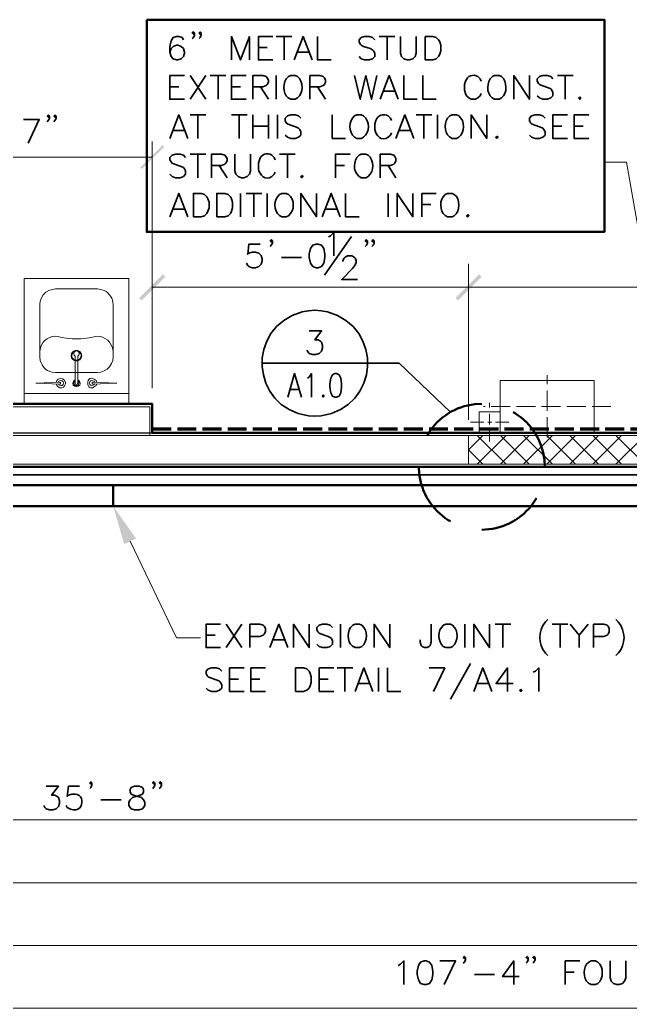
# Model space of a CAD drawing. Header units: inches. Extents: x 5 to 516, y -193 to 129.
# Drawn here: x 63.38 to 73.12, y 30.08 to 45.83 of the extents above; entities that cross this region are included whole.
import ezdxf

# ---------------------------------------------------------------- set-up
doc = ezdxf.new("R2010")
doc.units = ezdxf.units.IN
doc.header["$MEASUREMENT"] = 0
doc.linetypes.add('PDF_IMPORT', pattern=[1, 0.8, -0.2])
for name, color, linetype in [('Highlight', 210, 'Continuous'), ('PDF_Geometry', 7, 'Continuous'), ('PDF_Solid Fills', 7, 'Continuous')]:
    doc.layers.add(name, color=color, linetype=linetype)

msp = doc.modelspace()

# ---------------------------------------------------------------- hatches: boundary and pattern name
at = {"layer": 'PDF_Solid Fills', "transparency": 33554559}
msp.add_hatch(color=256, dxfattribs=at).paths.add_polyline_path([(70.7469666, 41.7376691), (70.7069666, 41.7776691), (70.3302999, 41.4010025), (70.3703015, 41.3610007), (70.3703152, 41.3610177)])

# ---------------------------------------------------------------- linework, layer by layer
at = {"layer": 'Highlight'}
msp.add_line((27.036968, 39.2510033), (128.554406, 39.2510033), dxfattribs=at)
at = {"layer": 'PDF_Geometry', "lineweight": 50}
msp.add_lwpolyline([(65.4069664, 45.8343374), (65.4069664, 42.4543372), (72.7036335, 42.4543372), (72.7036335, 45.8343374)], close=True, dxfattribs=at)
at = {"layer": 'PDF_Geometry', "lineweight": 35}
for points in [[(65.9902998, 45.514335), (65.9702998, 45.5510016), (65.9169665, 45.5676683), (65.8802998, 45.5676683), (65.8269665, 45.5510016), (65.7936331, 45.4976683), (65.7736331, 45.4076683), (65.7736331, 45.3176683), (65.7936331, 45.2476683), (65.8269665, 45.2110016), (65.8802998, 45.1943349), (65.9002998, 45.1943349), (65.9536332, 45.2110016), (65.9902998, 45.2476683), (66.0069665, 45.3010016), (66.0069665, 45.3176683), (65.9902998, 45.3743349), (65.9536332, 45.4076683), (65.9002998, 45.4276683), (65.8802998, 45.4276683), (65.8269665, 45.4076683), (65.7936331, 45.3743349), (65.7736331, 45.3176683)], [(66.1669695, 45.6243373), (66.1503028, 45.6043373), (66.1303028, 45.6243373), (66.1503028, 45.6410039), (66.1669695, 45.6243373), (66.1669695, 45.5876706), (66.1503028, 45.5510039), (66.1303028, 45.5343373)], [(66.2736318, 45.6243373), (66.2569652, 45.6043373), (66.2402985, 45.6243373), (66.2569652, 45.6410039), (66.2736318, 45.6243373), (66.2736318, 45.5876706), (66.2569652, 45.5510039), (66.2402985, 45.5343373)], [(66.7569693, 45.1943344), (66.7569693, 45.5676677), (66.9003026, 45.1943344), (67.043636, 45.5676677), (67.043636, 45.1943344)], [(67.4169688, 45.1943344), (67.1869688, 45.1943344), (67.1869688, 45.5676677), (67.4169688, 45.5676677)], [(67.4703008, 45.5676695), (67.7203008, 45.5676695)], [(67.5969691, 45.5676695), (67.5969691, 45.1943361)], [(67.7569693, 45.1943344), (67.9003027, 45.5676677), (68.043636, 45.1943344)], [(68.1303011, 45.5676695), (68.1303011, 45.1943361), (68.3469678, 45.1943361)], [(69.043638, 45.514335), (69.0069713, 45.5510016), (68.953638, 45.5676683), (68.8803047, 45.5676683), (68.8269713, 45.5510016), (68.793638, 45.514335), (68.793638, 45.4810016), (68.8103047, 45.4443349), (68.8269713, 45.4276683), (68.863638, 45.4076683), (68.9703047, 45.3743349), (69.0069713, 45.3543349), (69.023638, 45.3376683), (69.043638, 45.3010016), (69.043638, 45.2476683), (69.0069713, 45.2110016), (68.953638, 45.1943349), (68.8803047, 45.1943349), (68.8269713, 45.2110016), (68.793638, 45.2476683)], [(69.1136386, 45.5676695), (69.3636386, 45.5676695)], [(69.2403001, 45.5676695), (69.2403001, 45.1943361)], [(69.4536315, 45.5676695), (69.4536315, 45.3010028), (69.4702982, 45.2476695), (69.5069649, 45.2110028), (69.5602982, 45.1943361), (69.5969649, 45.1943361), (69.6502982, 45.2110028), (69.6869649, 45.2476695), (69.7036316, 45.3010028), (69.7036316, 45.5676695)], [(67.1869688, 45.3910032), (67.3269688, 45.3910032)], [(67.8103005, 45.3176695), (67.9903005, 45.3176695)], [(66.0069651, 44.5676694), (65.7736318, 44.5676694), (65.7736318, 44.9443361), (66.0069651, 44.9443361)], [(66.0969689, 44.9443344), (66.346969, 44.5676677)], [(66.346969, 44.9443344), (66.0969689, 44.5676677)], [(66.4169695, 44.9443344), (66.6669695, 44.9443344)], [(66.5436378, 44.9443344), (66.5436378, 44.5676677)], [(66.9903026, 44.5676694), (66.7569693, 44.5676694), (66.7569693, 44.9443361), (66.9903026, 44.9443361)], [(67.096969, 44.5676694), (67.096969, 44.9443361), (67.256969, 44.9443361), (67.3103024, 44.9276695), (67.326969, 44.9076695), (67.346969, 44.8743361), (67.346969, 44.8376695), (67.326969, 44.8010028), (67.3103024, 44.7843361), (67.256969, 44.7643361), (67.096969, 44.7643361)], [(67.4703008, 44.9443344), (67.4703008, 44.5676677)], [(67.8102981, 44.9276677), (67.7736314, 44.9443344), (67.7036314, 44.9443344), (67.6669647, 44.9276677), (67.6302981, 44.891001)], [(68.0069694, 44.5676694), (68.0069694, 44.9443361), (68.1669694, 44.9443361), (68.2203027, 44.9276695), (68.2403027, 44.9076695), (68.2569694, 44.8743361), (68.2569694, 44.8376695), (68.2403027, 44.8010028), (68.2203027, 44.7843361), (68.1669694, 44.7643361), (68.0069694, 44.7643361)], [(68.7203009, 44.9443344), (68.8103009, 44.5676677), (68.9003009, 44.9443344), (68.9903009, 44.5676677), (69.0769676, 44.9443344)], [(69.1303012, 44.5676694), (69.2736345, 44.9443361), (69.4169679, 44.5676694)], [(69.5069695, 44.9443344), (69.5069695, 44.5676677), (69.7203028, 44.5676677)], [(69.8103007, 44.9443344), (69.8103007, 44.5676677), (70.023634, 44.5676677)], [(70.7403002, 44.8543346), (70.7203002, 44.8910013), (70.6869669, 44.927668)], [(71.0602983, 44.9276677), (71.0236317, 44.9443344), (70.9536317, 44.9443344), (70.916965, 44.9276677), (70.8802983, 44.891001)], [(71.2569696, 44.5676694), (71.2569696, 44.9443361), (71.5069696, 44.5676694), (71.5069696, 44.9443361)], [(71.8803014, 44.8910032), (71.846968, 44.9276699), (71.7936347, 44.9443365), (71.7203014, 44.9443365), (71.666968, 44.9276699), (71.6303014, 44.8910032), (71.6303014, 44.8543365), (71.6503014, 44.8176699), (71.666968, 44.8010032), (71.7036347, 44.7843365), (71.8103014, 44.7476699), (71.846968, 44.7310032), (71.8636347, 44.7110032), (71.8803014, 44.6776698), (71.8803014, 44.6243365), (71.846968, 44.5876698), (71.7936347, 44.5676698), (71.7203014, 44.5676698), (71.666968, 44.5876698), (71.6303014, 44.6243365)], [(71.9536317, 44.9443344), (72.2036318, 44.9443344)], [(72.0769702, 44.9443344), (72.0769702, 44.5676677)], [(65.7736318, 44.7643349), (65.9169651, 44.7643349)], [(66.7569693, 44.7643349), (66.9003026, 44.7643349)], [(67.2203007, 44.7643349), (67.3469674, 44.5676682)], [(68.1303011, 44.7643349), (68.2569678, 44.5676682)], [(70.4903002, 44.8543346), (70.4703002, 44.8010013), (70.4703002, 44.7110013), (70.4903002, 44.6576679), (70.5069669, 44.6243346), (70.5436335, 44.5876679), (70.5769669, 44.5676679), (70.6503002, 44.5676679), (70.6869669, 44.5876679), (70.7203002, 44.6243346), (70.7403002, 44.6576679)], [(67.7036314, 44.5676677), (67.7736314, 44.5676677), (67.8102981, 44.5876677)], [(69.1869689, 44.6943343), (69.3636356, 44.6943343)], [(70.9536317, 44.5676677), (71.0236317, 44.5676677), (71.0602983, 44.5876677)], [(63.8536352, 44.2976702), (63.8369685, 44.2810036), (63.8203018, 44.2976702), (63.8369685, 44.3143369), (63.8536352, 44.2976702), (63.8536352, 44.2610036), (63.8369685, 44.2276702), (63.8203018, 44.2076702)], [(63.9603043, 44.2976702), (63.9436376, 44.2810036), (63.9269709, 44.2976702), (63.9436376, 44.3143369), (63.9603043, 44.2976702), (63.9603043, 44.2610036), (63.9436376, 44.2276702), (63.9269709, 44.2076702)], [(65.7736318, 43.9443343), (65.9169651, 44.3176676), (66.0602985, 43.9443343)], [(66.0969689, 44.3176694), (66.346969, 44.3176694)], [(66.2203007, 44.3176694), (66.2203007, 43.944336)], [(66.7569693, 44.3176694), (67.0069693, 44.3176694)], [(66.880301, 44.3176694), (66.880301, 43.944336)], [(67.096969, 44.3176694), (67.096969, 43.944336)], [(67.346969, 44.3176694), (67.346969, 43.944336)], [(67.4902999, 44.3176694), (67.4902999, 43.944336)], [(67.8636385, 44.2643349), (67.8269718, 44.3010015), (67.7736385, 44.3176682), (67.7036385, 44.3176682), (67.6503051, 44.3010015), (67.6136384, 44.2643349), (67.6136384, 44.2310015), (67.6303051, 44.1943348), (67.6503051, 44.1776682), (67.6869718, 44.1576682), (67.7936385, 44.1243348), (67.8269718, 44.1043348), (67.8469718, 44.0876682), (67.8636385, 44.0510015), (67.8636385, 43.9976682), (67.8269718, 43.9610015), (67.7736385, 43.9443348), (67.7036385, 43.9443348), (67.6503051, 43.9610015), (67.6136384, 43.9976682)], [(68.3636385, 44.3176694), (68.3636385, 43.944336), (68.5769719, 43.944336)], [(68.8636361, 44.3010027), (68.8269694, 44.3176694), (68.7569694, 44.3176694), (68.7203028, 44.3010027), (68.6869694, 44.2643361)], [(69.3103006, 44.2310029), (69.293634, 44.2643362), (69.2569673, 44.3010029)], [(69.3803012, 43.9443343), (69.5236345, 44.3176676), (69.6669679, 43.9443343)], [(69.7036316, 44.3176694), (69.9536316, 44.3176694)], [(69.8269701, 44.3176694), (69.8269701, 43.944336)], [(70.0436381, 44.3176694), (70.0436381, 43.944336)], [(70.3802988, 44.3010027), (70.3469655, 44.3176694), (70.2736321, 44.3176694), (70.2402988, 44.3010027), (70.2036321, 44.2643361)], [(70.5769701, 43.9443343), (70.5769701, 44.3176676), (70.8269701, 43.9443343), (70.8269701, 44.3176676)], [(71.7569697, 44.2643349), (71.720303, 44.3010015), (71.6669697, 44.3176682), (71.5969697, 44.3176682), (71.5436363, 44.3010015), (71.5069696, 44.2643349), (71.5069696, 44.2310015), (71.5236363, 44.1943348), (71.5436363, 44.1776682), (71.5769697, 44.1576682), (71.6869697, 44.1243348), (71.720303, 44.1043348), (71.740303, 44.0876682), (71.7569697, 44.0510015), (71.7569697, 43.9976682), (71.720303, 43.9610015), (71.6669697, 43.9443348), (71.5969697, 43.9443348), (71.5436363, 43.9610015), (71.5069696, 43.9976682)], [(72.1136347, 43.9443343), (71.8803014, 43.9443343), (71.8803014, 44.3176676), (72.1136347, 44.3176676)], [(72.4536345, 43.9443343), (72.2203011, 43.9443343), (72.2203011, 44.3176676), (72.4536345, 44.3176676)], [(63.516972, 43.8676707), (63.6936387, 44.2443374), (63.4436387, 44.2443374)], [(67.096969, 44.1410031), (67.346969, 44.1410031)], [(69.0603006, 44.2310029), (69.0436339, 44.1776695), (69.0436339, 44.0876695)], [(71.8803014, 44.1410031), (72.0236347, 44.1410031)], [(72.2203011, 44.1410031), (72.3636345, 44.1410031)], [(65.8269697, 44.0676694), (66.0069697, 44.0676694)], [(68.7569694, 43.944336), (68.8269694, 43.944336), (68.8636361, 43.9610027)], [(69.2569673, 43.9610029), (69.293634, 43.9976695), (69.3103006, 44.0343362)], [(69.4369689, 44.0676694), (69.6136356, 44.0676694)], [(70.2736321, 43.944336), (70.3469655, 43.944336), (70.3802988, 43.9610027)], [(66.0236318, 43.6410031), (65.9902985, 43.6776698), (65.9369651, 43.6943364), (65.8636318, 43.6943364), (65.8102985, 43.6776698), (65.7736318, 43.6410031), (65.7736318, 43.6043364), (65.7936318, 43.5676698), (65.8102985, 43.5510031), (65.8469651, 43.5343364), (65.9536318, 43.4976698), (65.9902985, 43.4810031), (66.0069651, 43.4610031), (66.0236318, 43.4276697), (66.0236318, 43.3743364), (65.9902985, 43.3376697), (65.9369651, 43.3176697), (65.8636318, 43.3176697), (65.8102985, 43.3376697), (65.7736318, 43.3743364)], [(66.0969689, 43.6943343), (66.346969, 43.6943343)], [(66.2203007, 43.6943343), (66.2203007, 43.3176676)], [(66.4369687, 43.3176693), (66.4369687, 43.694336), (66.5969687, 43.694336), (66.650302, 43.6776694), (66.6669687, 43.6576694), (66.6869687, 43.624336), (66.6869687, 43.5876694), (66.6669687, 43.5510027), (66.650302, 43.534336), (66.5969687, 43.514336), (66.4369687, 43.514336)], [(66.8103004, 43.6943343), (66.8103004, 43.4276676), (66.8269671, 43.3743342), (66.8636338, 43.3376676), (66.9169671, 43.3176676), (66.9536338, 43.3176676), (67.0069671, 43.3376676), (67.0436338, 43.3743342), (67.0603005, 43.4276676), (67.0603005, 43.6943343)], [(67.5236319, 43.6943343), (67.7736319, 43.6943343)], [(67.6503002, 43.6943343), (67.6503002, 43.3176676)], [(68.4169697, 43.3176693), (68.4169697, 43.694336), (68.650303, 43.694336)], [(68.93697, 43.6776676), (68.9003033, 43.6943343), (68.82697, 43.6943343), (68.7936366, 43.6776676), (68.75697, 43.6410009)], [(69.1303012, 43.3176693), (69.1303012, 43.694336), (69.2936345, 43.694336), (69.3469678, 43.6776694), (69.3636345, 43.6576694), (69.3803012, 43.624336), (69.3803012, 43.5876694), (69.3636345, 43.5510027), (69.3469678, 43.534336), (69.2936345, 43.514336), (69.1303012, 43.514336)], [(66.5603004, 43.5143348), (66.6869671, 43.3176681)], [(68.4169697, 43.5143348), (68.560303, 43.5143348)], [(69.2569695, 43.5143348), (69.3803028, 43.3176681)], [(67.400298, 43.3376678), (67.4369647, 43.3743345), (67.4536314, 43.4076678)], [(68.82697, 43.3176676), (68.9003033, 43.3176676), (68.93697, 43.3376676)], [(65.7736318, 42.6943342), (65.9169651, 43.0676675), (66.0602985, 42.6943342)], [(66.9003002, 43.0676693), (66.9003002, 42.6943359)], [(66.9902999, 43.0676693), (67.2402999, 43.0676693)], [(67.1136384, 43.0676693), (67.1136384, 42.6943359)], [(67.3269699, 43.0676693), (67.3269699, 42.6943359)], [(67.6669672, 43.0510026), (67.6303005, 43.0676693), (67.5603005, 43.0676693), (67.5236338, 43.0510026), (67.4903005, 43.014336)], [(67.8636385, 42.6943342), (67.8636385, 43.0676675), (68.1136385, 42.6943342), (68.1136385, 43.0676675)], [(68.2036314, 42.6943342), (68.3469648, 43.0676675), (68.4902981, 42.6943342)], [(68.57697, 43.0676693), (68.57697, 42.6943359), (68.7936366, 42.6943359)], [(69.2569695, 43.0676693), (69.2569695, 42.6943359)], [(69.4003004, 42.6943342), (69.4003004, 43.0676675), (69.6503004, 42.6943342), (69.6503004, 43.0676675)], [(69.7936381, 42.6943342), (69.7936381, 43.0676675), (70.0236381, 43.0676675)], [(70.3102983, 43.0510026), (70.2736316, 43.0676693), (70.2036316, 43.0676693), (70.1669649, 43.0510026), (70.1302983, 43.014336)], [(69.7936381, 42.891003), (69.9369714, 42.891003)], [(65.8269697, 42.8176693), (66.0069697, 42.8176693)], [(67.5603005, 42.6943359), (67.6303005, 42.6943359), (67.6669672, 42.7110026)], [(68.2569694, 42.8176693), (68.4369694, 42.8176693)], [(70.2036316, 42.6943359), (70.2736316, 42.6943359), (70.3102983, 42.7110026)], [(68.2403, 41.7643347), (68.6703, 42.377668)], [(68.3036342, 42.374337), (68.3369675, 42.3910037), (68.3903008, 42.444337), (68.3903008, 42.0710037)], [(67.2136343, 42.2576683), (67.0336343, 42.2576683), (67.0169677, 42.0976683), (67.0336343, 42.114335), (67.0869677, 42.1310016), (67.140301, 42.1310016), (67.1936343, 42.114335), (67.230301, 42.0776683), (67.2469677, 42.0243349), (67.2469677, 41.9910016), (67.230301, 41.9376683), (67.1936343, 41.9010016), (67.140301, 41.8810016), (67.0869677, 41.8810016), (67.0336343, 41.9010016), (67.0169677, 41.9176683), (66.9969677, 41.9543349)], [(67.4103032, 42.3110029), (67.3903032, 42.2943362), (67.3736365, 42.3110029), (67.3903032, 42.3276695), (67.4103032, 42.3110029), (67.4103032, 42.2743362), (67.3903032, 42.2410029), (67.3736365, 42.2210029)], [(68.9269659, 42.3110029), (68.9102992, 42.2943362), (68.8902992, 42.3110029), (68.9102992, 42.3276695), (68.9269659, 42.3110029), (68.9269659, 42.2743362), (68.9102992, 42.2410029), (68.8902992, 42.2210029)], [(69.033635, 42.3110029), (69.0169684, 42.2943362), (68.9969684, 42.3110029), (69.0169684, 42.3276695), (69.033635, 42.3110029), (69.033635, 42.2743362), (69.0169684, 42.2410029), (68.9969684, 42.2210029)], [(68.533635, 41.9810027), (68.533635, 41.9976694), (68.553635, 42.034336), (68.5703017, 42.0510027), (68.6069683, 42.0710027), (68.6769683, 42.0710027), (68.713635, 42.0510027), (68.7303017, 42.034336), (68.7469683, 41.9976694), (68.7469683, 41.964336), (68.7303017, 41.9276694), (68.693635, 41.874336), (68.5169683, 41.694336), (68.7669683, 41.694336)], [(67.5536341, 42.0443368), (67.8736341, 42.0443368)], [(67.8836328, 41.1776704), (67.9836328, 41.1976704), (68.0869661, 41.2043371), (68.1869661, 41.1976704), (68.2869661, 41.1776704)], [(67.9969664, 40.8743369), (68.1936331, 40.8743369), (68.0869664, 40.7310035), (68.1402997, 40.7310035), (68.1769664, 40.7143369), (68.1936331, 40.6976702), (68.2102997, 40.6443369), (68.2102997, 40.6076702), (68.1936331, 40.5543369), (68.1569664, 40.5176702), (68.1036331, 40.5010035), (68.0502997, 40.5010035), (67.9969664, 40.5176702), (67.9802997, 40.5376702), (67.9602997, 40.5710035)], [(67.2436365, 40.3610007), (68.9303034, 40.3610007)], [(68.9303025, 40.3610007), (69.4303025, 40.3610007), (70.2469693, 39.5810006)], [(67.6569666, 39.8210023), (67.7636333, 40.1943356), (67.8736333, 39.8210023)], [(67.966971, 40.1243368), (67.9936377, 40.1410035), (68.0336377, 40.1943368), (68.0336377, 39.8210035)], [(67.6969718, 39.944334), (67.8303051, 39.944334)], [(68.1869661, 39.5210036), (68.0869661, 39.5143369), (67.9836328, 39.5210036)], [(45.536963, 38.5843349), (83.8702994, 38.5843349)], [(71.8003046, 36.2743372), (71.763638, 36.2376705)], [(66.5836354, 35.8276683), (66.3536354, 35.8276683), (66.3536354, 36.2010017), (66.5836354, 36.2010017)], [(66.6736359, 36.2010035), (66.9236359, 35.8276701)], [(66.9236359, 36.2010035), (66.6736359, 35.8276701)], [(67.0503043, 35.8276683), (67.0503043, 36.2010017), (67.2103043, 36.2010017), (67.2636376, 36.184335), (67.2803043, 36.1676684), (67.3003043, 36.1310017), (67.3003043, 36.0776683), (67.2803043, 36.0410017), (67.2636376, 36.024335), (67.2103043, 36.004335), (67.0503043, 36.004335)], [(67.370298, 35.8276683), (67.5136314, 36.2010017), (67.6569647, 35.8276683)], [(67.7469664, 35.8276683), (67.7469664, 36.2010017), (67.9969664, 35.8276683), (67.9969664, 36.2010017)], [(68.3702981, 36.1476689), (68.3336314, 36.1843356), (68.2802981, 36.2010022), (68.2102981, 36.2010022), (68.1569648, 36.1843356), (68.1202981, 36.1476689), (68.1202981, 36.1143356), (68.1369648, 36.0776689), (68.1569648, 36.0610022), (68.1936314, 36.0410022), (68.3002981, 36.0043356), (68.3336314, 35.9876689), (68.3536314, 35.9710022), (68.3702981, 35.9343355), (68.3702981, 35.8810022), (68.3336314, 35.8443355), (68.2802981, 35.8276689), (68.2102981, 35.8276689), (68.1569648, 35.8443355), (68.1202981, 35.8810022)], [(68.4969664, 36.2010035), (68.4969664, 35.8276701)], [(68.8336339, 36.1843368), (68.8003006, 36.2010035), (68.7269673, 36.2010035), (68.6936339, 36.1843368), (68.6569672, 36.1476701)], [(69.0303052, 35.8276683), (69.0303052, 36.2010017), (69.2803052, 35.8276683), (69.2803052, 36.2010017)], [(69.9436354, 36.2010035), (69.9436354, 35.9176701), (69.9236354, 35.8643368), (69.9069687, 35.8443368), (69.870302, 35.8276701), (69.8336354, 35.8276701), (69.800302, 35.8443368), (69.780302, 35.8643368), (69.7636354, 35.9176701), (69.7636354, 35.9510034)], [(70.2803029, 36.1843368), (70.2469695, 36.2010035), (70.1736362, 36.2010035), (70.1369695, 36.1843368), (70.1036362, 36.1476701)], [(70.4769674, 36.2010035), (70.4769674, 35.8276701)], [(70.6202983, 35.8276683), (70.6202983, 36.2010017), (70.8702983, 35.8276683), (70.8702983, 36.2010017)], [(70.9603048, 36.2010035), (71.2103049, 36.2010035)], [(71.0836366, 36.2010035), (71.0836366, 35.8276701)], [(71.8702984, 36.2010035), (72.1202984, 36.2010035)], [(71.9969667, 36.2010035), (71.9969667, 35.8276701)], [(72.156967, 36.2010035), (72.3003003, 36.0243368), (72.3003003, 35.8276701)], [(72.4436356, 36.2010035), (72.3003022, 36.0243368)], [(72.5303055, 35.8276683), (72.5303055, 36.2010017), (72.6936389, 36.2010017), (72.7469722, 36.184335), (72.7636389, 36.1676684), (72.7803055, 36.1310017), (72.7803055, 36.0776683), (72.7636389, 36.0410017), (72.7469722, 36.024335), (72.6936389, 36.004335), (72.5303055, 36.004335)], [(66.3536354, 36.0243372), (66.4969687, 36.0243372)], [(67.423636, 35.9510034), (67.603636, 35.9510034)], [(68.7269673, 35.8276701), (68.8003006, 35.8276701), (68.8336339, 35.8443368)], [(70.1736362, 35.8276701), (70.2469695, 35.8276701), (70.2803029, 35.8443368)], [(71.763638, 35.7376705), (71.8003046, 35.7010038)], [(66.6036354, 35.4510034), (66.5669687, 35.4876701), (66.5136354, 35.5043367), (66.4436354, 35.5043367), (66.3869687, 35.4876701), (66.3536354, 35.4510034), (66.3536354, 35.4176701), (66.370302, 35.3810034), (66.3869687, 35.3643367), (66.4236354, 35.3443367), (66.530302, 35.3110034), (66.5669687, 35.2910034), (66.5836354, 35.2743367), (66.6036354, 35.23767), (66.6036354, 35.1843367), (66.5669687, 35.14767), (66.5136354, 35.1310034), (66.4436354, 35.1310034), (66.3869687, 35.14767), (66.3536354, 35.1843367)], [(66.9603004, 35.1310028), (66.7269671, 35.1310028), (66.7269671, 35.5043362), (66.9603004, 35.5043362)], [(67.3003002, 35.1310028), (67.0669669, 35.1310028), (67.0669669, 35.5043362), (67.3003002, 35.5043362)], [(68.3869667, 35.1310028), (68.1569667, 35.1310028), (68.1569667, 35.5043362), (68.3869667, 35.5043362)], [(68.4436353, 35.5043346), (68.6936353, 35.5043346)], [(68.566967, 35.5043346), (68.566967, 35.1310012)], [(68.7269673, 35.1310028), (68.8703006, 35.5043362), (69.0136339, 35.1310028)], [(69.1036356, 35.5043346), (69.1036356, 35.1310012)], [(69.2469665, 35.5043346), (69.2469665, 35.1310012), (69.4602998, 35.1310012)], [(69.9769674, 35.1310028), (70.1569674, 35.5043362), (69.9069673, 35.5043362)], [(70.5669671, 35.5776683), (70.2469671, 35.0043349)], [(70.6202983, 35.1310028), (70.7636316, 35.5043362), (70.906965, 35.1310028)], [(71.1569669, 35.1310012), (71.1569669, 35.5043346), (70.9769669, 35.2543345), (71.2469669, 35.2543345)], [(71.5669672, 35.4343374), (71.6036339, 35.4510041), (71.6569672, 35.5043374), (71.6569672, 35.131004)], [(66.7269671, 35.3276683), (66.8703004, 35.3276683)], [(67.0669669, 35.3276683), (67.2103002, 35.3276683)], [(68.1569667, 35.3276683), (68.3003, 35.3276683)], [(68.7803052, 35.2543345), (68.9603052, 35.2543345)], [(70.6736362, 35.2543345), (70.8536363, 35.2543345)], [(63.8036338, 33.6176699), (64.0003005, 33.6176699), (63.8903005, 33.4743366), (63.9436338, 33.4743366), (63.9803005, 33.4576699), (64.0003005, 33.4410032), (64.0169671, 33.3843366), (64.0169671, 33.3510032), (64.0003005, 33.2976699), (63.9636338, 33.2610032), (63.9103005, 33.2443366), (63.8569671, 33.2443366), (63.8036338, 33.2610032), (63.7836338, 33.2776699), (63.7669671, 33.3143366)], [(64.3369658, 33.6176699), (64.1602991, 33.6176699), (64.1402991, 33.4576699), (64.1602991, 33.4743366)], [(64.5336347, 33.6710011), (64.516968, 33.6543344), (64.5003013, 33.6710011), (64.516968, 33.6910011), (64.5336347, 33.6710011), (64.5336347, 33.6343344), (64.516968, 33.6010011), (64.5003013, 33.5810011)], [(65.5336348, 33.6710011), (65.5169681, 33.6543344), (65.5003014, 33.6710011), (65.5169681, 33.6910011), (65.5336348, 33.6710011), (65.5336348, 33.6343344), (65.5169681, 33.6010011), (65.5003014, 33.5810011)], [(65.6403039, 33.6710011), (65.6236372, 33.6543344), (65.6069705, 33.6710011), (65.6236372, 33.6910011), (65.6403039, 33.6710011), (65.6403039, 33.6343344), (65.6236372, 33.6010011), (65.6069705, 33.5810011)], [(64.6769656, 33.4043351), (65.0002989, 33.4043351)], [(64.1402991, 33.2776699), (64.1236325, 33.3143366)], [(70.4903002, 30.8876689), (70.4703002, 30.8710022), (70.4536335, 30.8876689), (70.4703002, 30.9076689), (70.4903002, 30.8876689), (70.4903002, 30.8543355), (70.4703002, 30.8176689), (70.4536335, 30.7976689)], [(71.4903003, 30.8876689), (71.4703003, 30.8710022), (71.4536336, 30.8876689), (71.4703003, 30.9076689), (71.4903003, 30.8876689), (71.4903003, 30.8543355), (71.4703003, 30.8176689), (71.4536336, 30.7976689)], [(71.5969694, 30.8876689), (71.5803027, 30.8710022), (71.5603027, 30.8876689), (71.5803027, 30.9076689), (71.5969694, 30.8876689), (71.5969694, 30.8543355), (71.5803027, 30.8176689), (71.5603027, 30.7976689)], [(69.4169698, 30.7643355), (69.4536364, 30.7810021), (69.5069698, 30.8343355), (69.5069698, 30.4610021)], [(70.1503004, 30.4610026), (70.3303004, 30.834336), (70.0803004, 30.834336)], [(71.2569696, 30.461001), (71.2569696, 30.8343343), (71.0803029, 30.5843343), (71.3469696, 30.5843343)], [(72.0803, 30.4610026), (72.0803, 30.834336), (72.3103001, 30.834336)], [(72.596967, 30.8176677), (72.5603004, 30.8343343), (72.4903003, 30.8343343), (72.4536337, 30.8176677), (72.416967, 30.781001)], [(72.7936383, 30.8343343), (72.7936383, 30.5676676), (72.810305, 30.5143343), (72.8469717, 30.4776676), (72.900305, 30.461001), (72.9369717, 30.461001), (72.990305, 30.4776676), (73.0236383, 30.5143343), (73.0436383, 30.5676676), (73.0436383, 30.8343343)], [(70.6336379, 30.6210029), (70.9536379, 30.6210029)], [(72.0803, 30.657668), (72.2203001, 30.657668)], [(72.4903003, 30.461001), (72.5603004, 30.461001), (72.596967, 30.4776676)]]:
    msp.add_lwpolyline(points, dxfattribs=at)
for points in [[(69.8469692, 45.1943344), (69.8469692, 45.5676677), (69.9703026, 45.5676677), (70.0236359, 45.5510011), (70.0603026, 45.5143344), (70.0769693, 45.4810011), (70.0969693, 45.4276677), (70.0969693, 45.3376677), (70.0769693, 45.2843344), (70.0603026, 45.2476677), (70.0236359, 45.2110011), (69.9703026, 45.1943344)], [(72.3103009, 44.6043346), (72.2936342, 44.5876679), (72.3103009, 44.5676679), (72.3269675, 44.5876679)], [(70.9903002, 43.9810029), (70.9703002, 43.9610029), (70.9903002, 43.9443362), (71.0069669, 43.9610029)], [(67.8803011, 43.3543345), (67.8636344, 43.3376678), (67.8803011, 43.3176678), (67.9003011, 43.3376678)], [(66.1503001, 42.6943342), (66.1503001, 43.0676675), (66.2736335, 43.0676675), (66.3269668, 43.0510009), (66.3636335, 43.0143342), (66.3803001, 42.9810009), (66.4003001, 42.9276675), (66.4003001, 42.8376675), (66.3803001, 42.7843342), (66.3636335, 42.7476675), (66.3269668, 42.7110009), (66.2736335, 42.6943342)], [(66.5236318, 42.6943342), (66.5236318, 43.0676675), (66.6502985, 43.0676675), (66.7036319, 43.0510009), (66.7402985, 43.0143342), (66.7569652, 42.9810009), (66.7736319, 42.9276675), (66.7736319, 42.8376675), (66.7569652, 42.7843342), (66.7402985, 42.7476675), (66.7036319, 42.7110009), (66.6502985, 42.6943342)], [(70.5236322, 42.7310028), (70.5069655, 42.7110028), (70.5236322, 42.6943361), (70.5436322, 42.7110028)], [(68.1069653, 42.2576683), (68.053632, 42.2410016), (68.0169653, 42.1876683), (67.9969653, 42.0976683), (67.9969653, 42.0443349), (68.0169653, 41.9543349), (68.053632, 41.9010016), (68.1069653, 41.8810016), (68.1402986, 41.8810016), (68.193632, 41.9010016), (68.2302986, 41.9543349), (68.2469653, 42.0443349), (68.2469653, 42.0976683), (68.2302986, 42.1876683), (68.193632, 42.2410016), (68.1402986, 42.2576683)], [(68.4069667, 40.194334), (68.3669667, 40.1776673), (68.3403, 40.124334), (68.3269667, 40.034334), (68.3269667, 39.9810006), (68.3403, 39.8910006), (68.3669667, 39.8376673), (68.4069667, 39.8210006), (68.4336334, 39.8210006), (68.4736334, 39.8376673), (68.5003, 39.8910006), (68.5136334, 39.9810006), (68.5136334, 40.034334), (68.5003, 40.124334), (68.4736334, 40.1776673), (68.4336334, 40.194334)], [(68.2203008, 39.8576708), (68.2069675, 39.8376708), (68.2203008, 39.8210041), (68.2336342, 39.8376708)], [(67.7803051, 35.1310028), (67.7803051, 35.5043362), (67.9069718, 35.5043362), (67.9603051, 35.4876695), (67.9969718, 35.4510029), (68.0136385, 35.4176695), (68.0303051, 35.3643362), (68.0303051, 35.2743362), (68.0136385, 35.2210028), (67.9969718, 35.1843362), (67.9603051, 35.1476695), (67.9069718, 35.1310028)], [(71.3702984, 35.167668), (71.3536317, 35.147668), (71.3702984, 35.1310013), (71.386965, 35.147668)], [(65.2136342, 33.6176699), (65.1603008, 33.6010032), (65.1403008, 33.5643366), (65.1403008, 33.5276699), (65.1603008, 33.4943366), (65.1936342, 33.4743366), (65.2669675, 33.4576699), (65.3203009, 33.4410032), (65.3569675, 33.4043366), (65.3736342, 33.3676699), (65.3736342, 33.3143366), (65.3569675, 33.2776699), (65.3369675, 33.2610032), (65.2836342, 33.2443366), (65.2136342, 33.2443366), (65.1603008, 33.2610032), (65.1403008, 33.2776699), (65.1236342, 33.3143366), (65.1236342, 33.3676699), (65.1403008, 33.4043366), (65.1769675, 33.4410032), (65.2303009, 33.4576699), (65.3036342, 33.4743366), (65.3369675, 33.4943366), (65.3569675, 33.5276699), (65.3569675, 33.5643366), (65.3369675, 33.6010032), (65.2836342, 33.6176699)], [(69.8302999, 30.8343343), (69.7736332, 30.8176677), (69.7402999, 30.7643343), (69.7202999, 30.6743343), (69.7202999, 30.621001), (69.7402999, 30.531001), (69.7736332, 30.4776676), (69.8302999, 30.461001), (69.8636332, 30.461001), (69.9169665, 30.4776676), (69.9536332, 30.531001), (69.9702999, 30.621001), (69.9702999, 30.6743343), (69.9536332, 30.7643343), (69.9169665, 30.8176677), (69.8636332, 30.8343343)]]:
    msp.add_lwpolyline(points, close=True, dxfattribs=at)
at = {"layer": 'PDF_Geometry', "lineweight": 15}
for points in [[(65.4936364, 41.9443369), (65.4936364, 39.9610033), (65.4936364, 43.8943372)], [(61.2869642, 43.6443363), (65.4936313, 43.6443363)], [(73.4069671, 41.5710024), (73.0536337, 43.5643359), (72.7036337, 43.5643359)], [(64.7269645, 41.5210035), (64.6736312, 41.5376701), (64.6202978, 41.5443368), (63.9536311, 41.5443368), (63.8969644, 41.5376701), (63.8436311, 41.5210035), (63.7969644, 41.4910035), (63.7569644, 41.4510035), (63.7269644, 41.4043368), (63.7069644, 41.3510035), (63.7036311, 41.2943368), (63.7036311, 40.4610034), (63.7069644, 40.4043367)], [(65.4936364, 41.5710024), (70.5369701, 41.5710024)], [(79.7369657, 41.5710024), (78.7036323, 41.5710024), (70.536965, 41.5710024)], [(63.8969644, 40.2176701), (63.9536311, 40.2110034), (64.6202978, 40.2110034), (64.6736312, 40.2176701), (64.7269645, 40.23767), (64.7736312, 40.2643366), (64.8136312, 40.3043367), (64.8436312, 40.3543367), (64.8636311, 40.4043367), (64.8702978, 40.4610034), (64.8702978, 41.2943368)], [(64.6202978, 40.7910035), (64.4869645, 40.7643369), (64.3536311, 40.7510035), (64.2169645, 40.7510035), (64.0836311, 40.7643369), (63.9536311, 40.7910035), (63.8969644, 40.7843369)], [(64.6736312, 40.7843367), (64.6202978, 40.7910034)], [(63.7036311, 40.5410035), (63.7036311, 40.4610035)], [(64.2269645, 40.5410026), (64.2069645, 40.5143359), (64.2036311, 40.4810026), (64.2069645, 40.4476692), (64.2269645, 40.4210026)], [(64.3069704, 40.0443367), (64.3069704, 40.4743367), (64.3236371, 40.4910034), (64.3303038, 40.5143367), (64.3236371, 40.5343367), (64.3069704, 40.5510034), (64.2869704, 40.5576701), (64.2636371, 40.5510034), (64.2469704, 40.5343367), (64.2436371, 40.5143367), (64.2469704, 40.4910034), (64.2636371, 40.4743367), (64.2636371, 40.0443367)], [(64.3636311, 40.4476692), (64.3702978, 40.4810026), (64.3636311, 40.5143359)], [(64.8702978, 40.4610034), (64.8702978, 40.5410034)], [(63.9936376, 40.1076706), (63.9736376, 40.0843372), (63.9603043, 40.0576706)], [(63.9603043, 40.0310039), (63.9736376, 40.0043372), (63.9936376, 39.9843372), (64.0203043, 39.9710039), (64.0503043, 39.9710039), (64.076971, 39.9810039), (64.096971, 40.0010039), (64.1103043, 40.0310039), (64.1103043, 40.0610039)], [(64.0069661, 40.0743372), (63.9969661, 40.0576706)], [(63.9969661, 40.0310039), (64.0069661, 40.0143372)], [(64.2636355, 40.0976679), (64.2436355, 40.0843345)], [(64.2636355, 40.0810019), (64.2503021, 40.0643352)], [(64.2636355, 40.0443367), (64.2703021, 40.02767), (64.2869688, 40.0210034), (64.3003021, 40.02767), (64.3069688, 40.0443367)], [(64.3269688, 40.0843345), (64.3069688, 40.0976679)], [(64.3236355, 40.0643352), (64.3069688, 40.0810019)], [(64.573633, 40.0576695), (64.563633, 40.0743361)], [(64.563633, 40.0143361), (64.573633, 40.0310028)], [(64.6103016, 40.0576695), (64.6003016, 40.0843361)], [(64.6003016, 40.0043361), (64.6103016, 40.0310028)], [(72.5403017, 39.2543349), (72.5403017, 40.0876683), (71.0403016, 40.0876683), (71.0403016, 39.2543349)], [(65.1202979, 39.87767), (63.4536311, 39.87767)], [(70.7803054, 39.4210015), (70.566972, 39.4210015)], [(70.9069669, 39.4210015), (70.8436335, 39.4210015)], [(71.1803027, 39.4210015), (70.9669693, 39.4210015)], [(70.536965, 38.9810025), (70.766965, 39.2110025)], [(70.6769661, 38.7510016), (71.1369661, 39.2110017)], [(71.1369677, 38.7510016), (70.6769677, 39.2110017)], [(71.5036331, 38.7510016), (71.0469664, 39.2110017)], [(71.046968, 38.7510016), (71.5036347, 39.2110017)], [(71.4136333, 38.7510016), (71.8736334, 39.2110017)], [(71.873635, 38.7510016), (71.4136349, 39.2110017)], [(72.2403003, 38.7510016), (71.7836336, 39.2110017)], [(71.7836353, 38.7510016), (72.240302, 39.2110017)], [(72.1503006, 38.7510016), (72.6103006, 39.2110017)], [(72.6103023, 38.7510016), (72.1503022, 39.2110017)], [(72.9769676, 38.7510016), (72.5203009, 39.2110017)], [(72.5203025, 38.7510016), (72.9769692, 39.2110017)], [(72.8869679, 38.7510016), (73.3469679, 39.2110017)], [(73.3469695, 38.7510016), (72.8869695, 39.2110017)], [(70.7669726, 38.7510016), (70.5369726, 38.9810016)], [(65.1436336, 37.5243373), (65.8836337, 35.9843372), (66.2636337, 35.9843372)], [(46.496963, 33.0810013), (46.8702964, 33.0810013), (82.5369659, 33.0810013), (82.9136326, 33.0810013)], [(28.5802966, 32.0810012), (126.1436385, 32.0810012)], [(25.8702947, 31.0810011), (126.1436385, 31.0810011)], [(25.8702947, 30.0810011), (126.1436385, 30.0810011)]]:
    msp.add_lwpolyline(points, dxfattribs=at)
at = {"layer": 'PDF_Geometry', "lineweight": 35}
for points in [[(67.4536314, 43.6043345), (67.4369647, 43.6410012), (67.400298, 43.6776679, 0.5083629243), (67.2036314, 43.6043345), (67.1869647, 43.5510012), (67.1869647, 43.4610012)], [(72.8869679, 36.2743372), (72.9236345, 36.2376705, -0.3694168495), (72.9236345, 35.7376705), (72.8869679, 35.7010038)]]:
    msp.add_lwpolyline(points, format="xyb", dxfattribs=at)
at = {"layer": 'PDF_Geometry', "lineweight": 15}
for points in [[(70.536965, 41.9443369), (70.536965, 39.4610033)], [(65.1202979, 39.7110033), (65.1202979, 41.7110035), (63.4536311, 41.7110035), (63.4536311, 39.7110033)], [(64.0336346, 40.0276673), (64.0336346, 40.0610006), (63.6403013, 40.044334)], [(64.5369645, 40.0276673), (64.9302978, 40.044334), (64.5369645, 40.0610006)], [(71.0403016, 39.5876682), (71.0403016, 39.2543349), (70.7069682, 39.2543349), (70.7069682, 39.5876682)]]:
    msp.add_lwpolyline(points, close=True, dxfattribs=at)
msp.add_lwpolyline([(64.2336376, 40.5343359), (64.216971, 40.5110026), (64.2103043, 40.4810026, 1.2109085728), (64.3536376, 40.5110026)], format="xyb", dxfattribs=at)
at = {"layer": 'PDF_Geometry', "linetype": 'PDF_IMPORT', "lineweight": 15, "ltscale": 0.406667}
msp.add_lwpolyline([(71.7903016, 39.1743347), (71.7903016, 40.1710044)], dxfattribs=at)
at = {"layer": 'PDF_Geometry', "lineweight": 50}
for points in [[(80.5703045, 39.2510017), (80.5703045, 39.7110017), (79.7369711, 39.7110017), (79.7369711, 39.2510017), (65.4936364, 39.2510017), (65.4936364, 39.7110017), (60.9103027, 39.7110017)], [(45.536963, 38.7510016), (45.536963, 38.0843349), (83.8702994, 38.0843349), (83.8702994, 38.7510016), (83.8702994, 38.7110016)], [(45.536963, 38.7110032), (83.8702994, 38.7110032)], [(45.536963, 38.4176683), (83.8702994, 38.4176683)], [(64.8702978, 38.0843349), (64.8702978, 38.4176683)]]:
    msp.add_lwpolyline(points, dxfattribs=at)
at = {"layer": 'PDF_Geometry', "linetype": 'PDF_IMPORT', "lineweight": 70, "ltscale": 0.376667}
msp.add_lwpolyline([(65.4936364, 39.3143358), (79.6769717, 39.3143358), (79.6769668, 39.7743346), (80.6336376, 39.7743375), (80.6336387, 39.3276702)], dxfattribs=at)
at = {"layer": 'PDF_Geometry', "lineweight": 50}
for points in [[(70.7469666, 39.7143365), (70.6369666, 39.7076699, 0.2279943747), (69.8969665, 39.2443365), (69.8802999, 39.2110032)], [(71.7536331, 38.7110032), (71.7469664, 38.8243366, 0.228305617), (71.283633, 39.5610033), (71.2502997, 39.5810033)], [(69.7436367, 38.70767), (69.7503034, 38.59767, 0.2282532794), (70.2136368, 37.8610033), (70.2503034, 37.8410033)], [(70.7503032, 37.70767), (70.8603032, 37.7143366, 0.2284089163), (71.6003033, 38.17767), (71.6203033, 38.2110033)]]:
    msp.add_lwpolyline(points, format="xyb", dxfattribs=at)
at = {"layer": 'PDF_Geometry', "linetype": 'PDF_IMPORT', "lineweight": 15, "ltscale": 0.213333}
msp.add_lwpolyline([(70.8736349, 39.1110006), (70.8736349, 39.7276678)], dxfattribs=at)
at = {"layer": 'PDF_Geometry', "lineweight": 9}
for points in [[(60.9536309, 39.2110033), (60.9536309, 39.66767), (65.4536312, 39.66767), (65.4536312, 39.2110033)], [(70.536965, 39.2110033), (70.536965, 38.7510033)]]:
    msp.add_lwpolyline(points, dxfattribs=at)
at = {"layer": 'PDF_Geometry', "linetype": 'PDF_IMPORT', "lineweight": 15, "ltscale": 0.376667}
msp.add_lwpolyline([(72.8069711, 39.6710016), (70.7736379, 39.6710016)], dxfattribs=at)
at = {"layer": 'PDF_Geometry', "lineweight": 9}
msp.add_lwpolyline([(45.536963, 39.2110017), (45.536963, 38.7510016), (83.8702994, 38.7510016), (83.8702994, 39.2110017)], close=True, dxfattribs=at)
at = {"layer": 'PDF_Geometry', "lineweight": 35}
for points in [[(67.8102981, 44.5876677), (67.9094647, 44.6577788), (67.9067425, 44.8572232), (67.8102981, 44.9276677)], [(70.6869669, 44.927668), (70.6102446, 44.9770013), (70.5155224, 44.9393346), (70.4903002, 44.8543346)], [(71.0602983, 44.5876677), (71.159465, 44.6577788), (71.1567428, 44.8572232), (71.0602983, 44.9276677)], [(67.6302981, 44.891001), (67.5691314, 44.788501), (67.5790203, 44.6172788), (67.7036314, 44.5676677)], [(70.8802983, 44.891001), (70.8191316, 44.788501), (70.8290205, 44.6172788), (70.9536317, 44.5676677)], [(68.8636361, 43.9610027), (68.9637472, 44.0426694), (68.9681917, 44.2181694), (68.8636361, 44.3010027)], [(69.2569673, 44.3010029), (69.182134, 44.3488918), (69.088634, 44.3132807), (69.0603006, 44.2310029)], [(70.3802988, 43.9610027), (70.4812433, 44.0353361), (70.4854099, 44.2256694), (70.3802988, 44.3010027)], [(68.6869694, 44.2643361), (68.6139139, 44.1758361), (68.6430805, 43.9766694), (68.7569694, 43.944336)], [(70.2036321, 44.2643361), (70.1346877, 44.1656138), (70.1543544, 43.9936138), (70.2736321, 43.944336)], [(69.0436339, 44.0876695), (69.0625228, 43.976114), (69.1470228, 43.899614), (69.2569673, 43.9610029)], [(68.75697, 43.6410009), (68.6867477, 43.5272787), (68.7088033, 43.3765009), (68.82697, 43.3176676)], [(68.93697, 43.3376676), (69.0377478, 43.4223342), (69.0339144, 43.5935565), (68.93697, 43.6776676)], [(67.1869647, 43.4610012), (67.2015758, 43.3590012), (67.3011314, 43.2646123), (67.400298, 43.3376678)], [(67.4903005, 43.014336), (67.4172449, 42.925836), (67.4464116, 42.7266693), (67.5603005, 42.6943359)], [(67.6669672, 42.7110026), (67.7670783, 42.7927248), (67.7715227, 42.9681693), (67.6669672, 43.0510026)], [(70.1302983, 43.014336), (70.0660205, 42.9218915), (70.0856871, 42.7261137), (70.2036316, 42.6943359)], [(70.3102983, 42.7110026), (70.4067427, 42.7814471), (70.4094649, 42.9808915), (70.3102983, 43.0510026)], [(67.9836328, 39.5210036), (67.0557993, 39.6611703), (66.9794661, 40.9298926), (67.8836328, 41.1776704)], [(68.2869661, 41.1776704), (69.1955218, 40.9301704), (69.1200774, 39.6620592), (68.1869661, 39.5210036)], [(71.763638, 36.2376705), (71.6400824, 36.0832261), (71.6424157, 35.8922261), (71.763638, 35.7376705)], [(68.6569672, 36.1476701), (68.5851339, 36.0568368), (68.609745, 35.8679479), (68.7269673, 35.8276701)], [(68.8336339, 35.8443368), (68.933745, 35.926059), (68.9381895, 36.1015034), (68.8336339, 36.1843368)], [(70.1036362, 36.1476701), (70.0305806, 36.0591701), (70.0597473, 35.8600034), (70.1736362, 35.8276701)], [(70.2803029, 35.8443368), (70.380414, 35.9260034), (70.3848584, 36.1015034), (70.2803029, 36.1843368)], [(64.1602991, 33.4743366), (64.4705214, 33.5993921), (64.4252992, 33.1034477), (64.1402991, 33.2776699)], [(72.416967, 30.781001), (72.3572448, 30.685001), (72.3651337, 30.5006121), (72.4903003, 30.461001)], [(72.596967, 30.4776676), (72.6955226, 30.5474454), (72.6935226, 30.7474454), (72.596967, 30.8176677)]]:
    msp.add_open_spline(points, degree=3, dxfattribs=at)
at = {"layer": 'PDF_Geometry', "lineweight": 15}
for points in [[(64.8702978, 41.2943368), (64.8712423, 41.3886701), (64.8107978, 41.4796701), (64.7269645, 41.5210035)], [(63.8969644, 40.7843369), (63.7921866, 40.7605035), (63.6945755, 40.6507813), (63.7036311, 40.5410035)], [(64.8702978, 40.5410034), (64.8691312, 40.6551145), (64.7835201, 40.7572812), (64.6736312, 40.7843367)], [(64.3636311, 40.5143359), (64.3364089, 40.5668359), (64.2721867, 40.5812248), (64.2269645, 40.5410026)], [(64.3536376, 40.5110026), (64.3285265, 40.558947), (64.2746932, 40.5751692), (64.2336376, 40.5343359)], [(63.7069644, 40.4043367), (63.7446311, 40.29667), (63.7877978, 40.2515034), (63.8969644, 40.2176701)], [(64.2269645, 40.4210026), (64.2721867, 40.3807803), (64.3364089, 40.3951692), (64.3636311, 40.4476692)], [(64.6003016, 40.0843361), (64.4226905, 40.2362806), (64.4180238, 39.8540584), (64.6003016, 40.0043361)], [(64.1103043, 40.0610039), (64.0933043, 40.1146706), (64.0418043, 40.133615), (63.9936376, 40.1076706)], [(64.0069661, 40.0143372), (64.1010772, 39.9592817), (64.1010772, 40.1293928), (64.0069661, 40.0743372)], [(64.2436355, 40.0843345), (64.1591355, 39.9583901), (64.4115244, 39.9581123), (64.3269688, 40.0843345)], [(64.2503021, 40.0643352), (64.2182466, 39.9852241), (64.3478577, 39.981613), (64.3236355, 40.0643352)], [(64.563633, 40.0743361), (64.4705775, 40.1270028), (64.4705775, 39.9616695), (64.563633, 40.0143361)]]:
    msp.add_open_spline(points, degree=3, dxfattribs=at)
at = {"layer": 'PDF_Solid Fills', "lineweight": 9, "transparency": 33554559}
for points in [[(65.3036339, 43.4810028), (65.3269673, 43.4543361), (65.6603006, 43.8376695)], [(65.3269697, 43.4543372), (65.6603031, 43.8376706), (65.6869697, 43.8110039)]]:
    msp.add_solid(points, dxfattribs=at)
at = {"layer": 'PDF_Solid Fills', "lineweight": 35, "transparency": 33554559}
for points in [[(65.6636329, 41.7776674), (65.3269662, 41.3610007), (65.2869662, 41.4010007)], [(65.7036312, 41.7376691), (65.6636312, 41.7776691), (65.3269645, 41.3610024)], [(65.0469675, 37.4776691), (64.8703008, 38.0843359), (65.2369675, 37.5676691)]]:
    msp.add_solid(points, dxfattribs=at)

doc.saveas('drawing.dxf')
